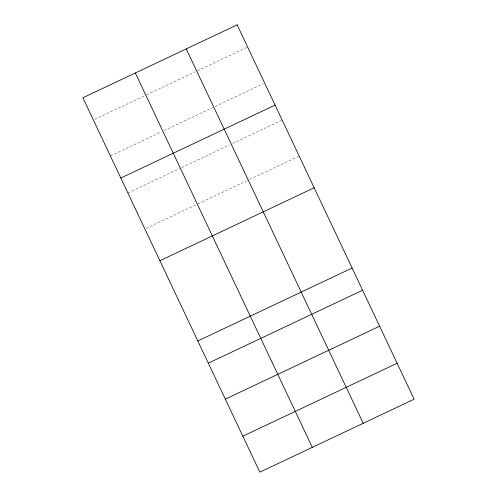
<?xml version="1.0" encoding="UTF-8"?>
<svg xmlns="http://www.w3.org/2000/svg" width="497" height="497" viewBox="0 0 497 497"><rect width="100%" height="100%" fill="white"/><g stroke="black" fill="none" stroke-linecap="round" stroke-linejoin="round"><path stroke-width="0.37" stroke-dasharray="2.48 1.86" d="M94.778 119.336L144.434 95.859M146.534 94.871L195.352 71.792M197.446 70.804L246.959 47.395M110.377 155.959L161.438 131.823M164.227 130.506L213.051 107.427M215.139 106.439L263.267 83.689M127.897 193.01L179.647 168.545M181.747 167.557L229.869 144.807M232.658 143.49L281.476 120.411M146.292 228.309L196.65 204.509M198.048 203.851L247.562 180.442M249.656 179.454L298.473 156.375"/><path stroke-width="0.75" d="M120.808 178.025L275.089 105.097M159.891 260.708L314.172 187.779M197.825 340.954L352.106 268.026M208.33 363.17L362.611 290.242M225.327 399.134L379.609 326.206M242.84 436.186L397.122 363.257M186.245 48.917L363.208 423.289M135.333 72.984L312.296 447.356M237.156 24.85L82.875 97.779L259.844 472.15L414.125 399.221L237.156 24.85"/></g></svg>
